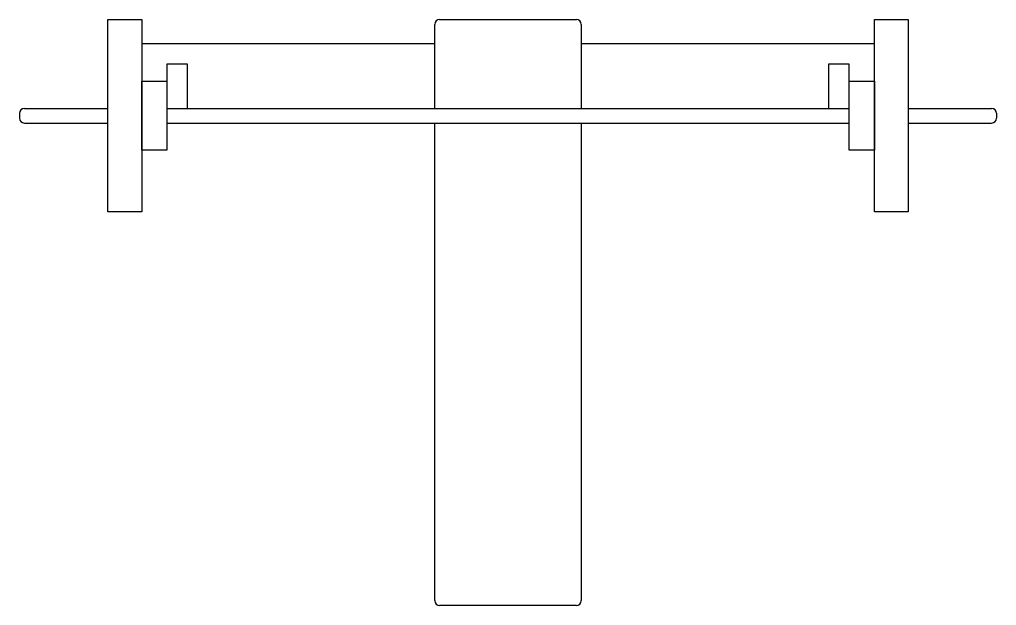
# Model space of a CAD drawing. Header units: millimetres. Extents: x 29224 to 62779, y 35576 to 54938.
# Drawn here: x 31919 to 33919, y 42075 to 43275 of the extents above; entities that cross this region are included whole.
import ezdxf

# ---------------------------------------------------------------- set-up
doc = ezdxf.new("R2010")
doc.units = ezdxf.units.MM

# ---------------------------------------------------------------- blocks, each defined once
blk = doc.blocks.new('A$C23DD4395')
for p, q in [((180.5, 806.1), (180.5, 1200)), ((180.5, 1200), (250, 1200)), ((250, 1200), (250, 806.1)), ((850, 1018), (850, 1190)), ((860, 1200), (1140, 1200)), ((1150, 1190), (1150, 1018)), ((1750, 806.1), (1750, 1200)), ((1750, 1200), (1819.5, 1200)), ((1819.5, 1200), (1819.5, 806.1)), ((850, 1150), (250, 1150)), ((1750, 1150), (1150, 1150)), ((343.6, 1108.7), (301.3, 1108.7)), ((301.3, 1108.7), (301.3, 1018)), ((343.6, 1018), (343.6, 1108.7)), ((1698.7, 1108.7), (1656.4, 1108.7)), ((1656.4, 1108.7), (1656.4, 1018)), ((1698.7, 1018), (1698.7, 1108.7)), ((250, 932.6), (250, 1073.5)), ((250, 1073.5), (301.3, 1073.5)), ((301.3, 1073.5), (301.3, 932.6)), ((1698.7, 932.6), (1698.7, 1073.5)), ((1698.7, 1073.5), (1750, 1073.5)), ((1750, 1073.5), (1750, 932.6)), ((0, 1008), (0, 998)), ((10, 1018), (180.5, 1018)), ((301.3, 1018), (1698.7, 1018)), ((301.3, 1018), (343.6, 1018)), ((1656.4, 1018), (1698.7, 1018)), ((1819.5, 1018), (1990, 1018)), ((2000, 1008), (2000, 998)), ((10, 988), (180.5, 988)), ((301.3, 988), (1698.7, 988)), ((850, 10), (850, 988)), ((1150, 988), (1150, 10)), ((1819.5, 988), (1990, 988)), ((301.3, 932.6), (250, 932.6)), ((1750, 932.6), (1698.7, 932.6)), ((250, 806.1), (180.5, 806.1)), ((1819.5, 806.1), (1750, 806.1)), ((1140, 0), (860, 0))]:
    blk.add_line(p, q)
for centre, start, end in [((860, 1190), 90, 180), ((1140, 1190), 0, 90), ((10, 1008), 90, 180), ((1990, 1008), 0, 90), ((10, 998), 180, 270), ((1990, 998), 270, 0), ((860, 10), 180, 270), ((1140, 10), 270, 0)]:
    blk.add_arc(centre, 10, start, end)

msp = doc.modelspace()

# ---------------------------------------------------------------- block references
msp.add_blockref('A$C23DD4395', (31918.6, 42074.7))

doc.saveas('drawing.dxf')
